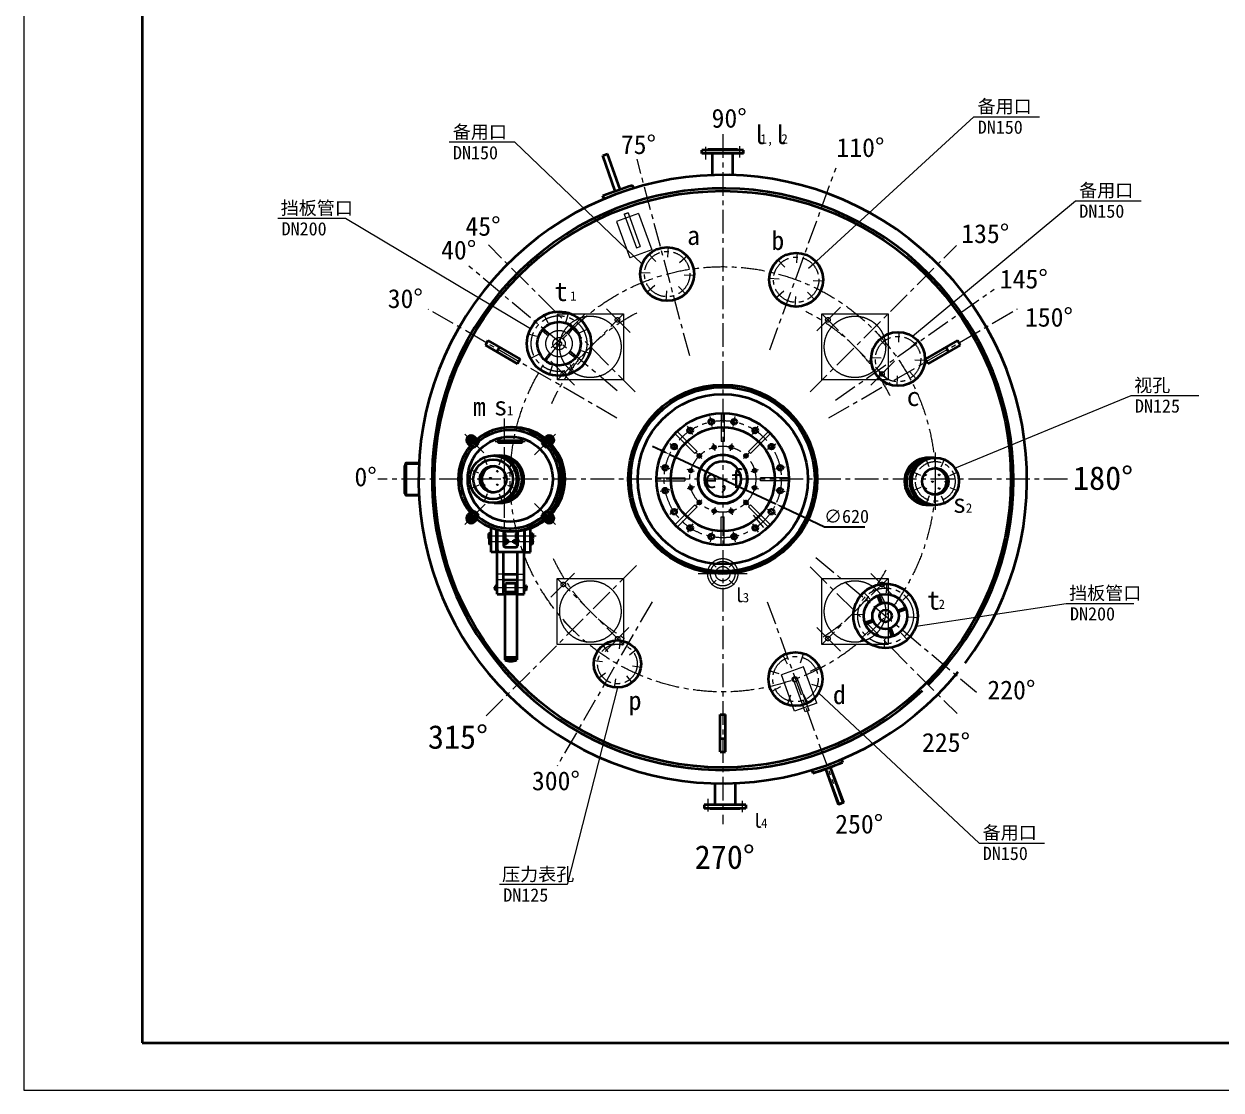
# Model space of a CAD drawing. Header units: millimetres. Extents: x 20551 to 32269, y 260 to 15110.
# Drawn here: x 20551 to 26887, y 260 to 5901 of the extents above; entities that cross this region are included whole.
import ezdxf

# ---------------------------------------------------------------- set-up
doc = ezdxf.new("R2010")
doc.units = ezdxf.units.MM
doc.header["$LTSCALE"] = 100
for name, pattern in [('CENTER', [2, 1.25, -0.25, 0.25, -0.25]), ('DASHED', [19.05, 12.7, -6.35]), ('PHANTOM', [63.5, 31.75, -6.35, 6.35, -6.35, 6.35, -6.35])]:
    doc.linetypes.add(name, pattern=pattern)
doc.layers.get('0').update_dxf_attribs({"color": 1, "lineweight": 35})
doc.layers.get('Defpoints').update_dxf_attribs({"lineweight": 18})
for name, color, linetype, lineweight in [('1', 1, 'Continuous', 35), ('16', 7, 'Continuous', 18), ('2', 2, 'DASHED', 18), ('3', 3, 'CENTER', 18), ('4', 4, 'PHANTOM', 18), ('dim', 7, 'Continuous', 18)]:
    doc.layers.add(name, color=color, linetype=linetype, lineweight=lineweight)
doc.layers.add('mark', color=1, linetype='Continuous')
doc.styles.get("Standard").update_dxf_attribs({"font": ''})
doc.styles.get('Standard').set_extended_font_data('SimSun')
doc.dimstyles.new('ISO-25', dxfattribs={"dimtxt": 2.5, "dimasz": 2.5, "dimexe": 1.25, "dimexo": 0.625, "dimtad": 1, "dimdsep": 46, "dimtxsty": 'Standard', "dimcen": 2.5, "dimadec": 0, "dimazin": 0, "dimtfac": 1, "dimtmove": 0, "dimatfit": 3, "dimfxl": 1, "dimarcsym": 0})

# ---------------------------------------------------------------- blocks, each defined once
blk = doc.blocks.new('_R$01115221')
at = {"color": 0}
blk.add_lwpolyline([(13508.72, -926.64, -1), (13514.32, -926.64, -1)], format="xyb", close=True, dxfattribs=at)
blk = doc.blocks.new('_R$01115745')
at = {"color": 0}
blk.add_lwpolyline([(13427.9, -926.64, -1), (13433.5, -926.64, -1)], format="xyb", close=True, dxfattribs=at)
blk = doc.blocks.new('*D117')
at = {"layer": 'Defpoints', "color": 0}
for p in [(23968.7, 3623.8), (24530.4, 3361.3)]:
    blk.add_point(p, dxfattribs=at)
at = {"layer": 'dim', "color": 0, "lineweight": -2}
for p, q in [((23923.4, 3644.9), (23878.1, 3666.1)), ((23968.7, 3623.8), (24530.4, 3361.3)), ((24575.7, 3340.1), (24788.7, 3240.6)), ((24788.7, 3240.6), (25000.8, 3240.6))]:
    blk.add_line(p, q, dxfattribs=at)
at = {"layer": 'dim', "color": 0}
for points in [[(23927, 3652.5), (23919.9, 3637.4), (23968.7, 3623.8)], [(24579.3, 3347.7), (24572.2, 3332.6), (24530.4, 3361.3)]]:
    blk.add_solid(points, dxfattribs=at)
at = {"layer": 'dim', "color": 0, "insert": (24904.7, 3295.6), "char_height": 70, "attachment_point": 5}
blk.add_mtext('∅620', dxfattribs=at)
blk = doc.blocks.new('_Closed')
at = {"color": 0, "linetype": 'ByBlock', "lineweight": -2}
for p, q in [((-1, 0.17), (0, 0)), ((-1, 0.17), (-1, -0.17)), ((0, 0), (-1, -0.17)), ((0, 0), (-1, 0))]:
    blk.add_line(p, q, dxfattribs=at)

msp = doc.modelspace()

# ---------------------------------------------------------------- hatches: boundary and pattern name
at = {"layer": 'mark'}
h = msp.add_hatch(color=1, dxfattribs=at)
edge = h.paths.add_edge_path(flags=0)
edge.add_arc((23823.17172, 4630.99101), 0.02, 0, 360)
h = msp.add_hatch(color=1, dxfattribs=at)
edge = h.paths.add_edge_path(flags=0)
edge.add_arc((24745.36979, 4646.00118), 0.02, 0, 360)
h = msp.add_hatch(color=1, dxfattribs=at)
edge = h.paths.add_edge_path(flags=0)
edge.add_arc((23232.19105, 4287.93848), 0.02, 0, 360)
h = msp.add_hatch(color=1, dxfattribs=at)
edge = h.paths.add_edge_path(flags=0)
edge.add_arc((25253.15322, 4248.91616), 0.02, 0, 360)
h = msp.add_hatch(color=1, dxfattribs=at)
edge = h.paths.add_edge_path(flags=0)
edge.add_arc((25478.62911, 3550.05529), 0.02, 0, 360)
h = msp.add_hatch(color=1, dxfattribs=at)
edge = h.paths.add_edge_path(flags=0)
edge.add_arc((25272.36453, 2714.30719), 0.02, 0, 360)
h = msp.add_hatch(color=1, dxfattribs=at)
edge = h.paths.add_edge_path(flags=0)
edge.add_arc((23692.19116, 2389.86003), 0.02, 0, 360)
h = msp.add_hatch(color=1, dxfattribs=at)
edge = h.paths.add_edge_path(flags=0)
edge.add_arc((24756.65316, 2361.75815), 0.02, 0, 360)

# ---------------------------------------------------------------- linework, layer by layer
for p, q in [((21176.13115, 14860.22673), (21176.13115, 510.22673)), ((23614.26345, 5204.87603), (23639.40679, 5213.75991)), ((23680.89459, 5016.29524), (23614.26345, 5204.87603)), ((23680.89459, 5016.29524), (23614.26345, 5204.87603)), ((23706.03793, 5025.17912), (23639.40679, 5213.75991)), ((24359.31029, 5234.19611), (24139.31029, 5234.19611)), ((24139.31029, 5215.19611), (24139.31029, 5234.19611)), ((24359.31029, 5215.19611), (24139.31029, 5215.19611)), ((24171.31029, 5234.19611), (24171.31029, 5237.19611)), ((24327.31029, 5237.19611), (24171.31029, 5237.19611)), ((24195.31029, 5101.16462), (24195.31029, 5215.19611)), ((24303.31029, 5101.16462), (24303.31029, 5215.19611)), ((24327.31029, 5234.19611), (24327.31029, 5237.19611)), ((24359.31029, 5215.19611), (24359.31029, 5234.19611)), ((23778.29678, 5030.78901), (23772.73689, 5046.52474)), ((23621.15088, 4975.26474), (23615.59099, 4991.00047)), ((23007.08065, 4225.67908), (22993.08065, 4201.43037)), ((22993.08065, 4201.43037), (23163.60271, 4102.97941)), ((23007.08065, 4225.67908), (23177.60271, 4127.22812)), ((23067.70243, 4190.67908), (23053.70243, 4166.43037)), ((25491.79443, 4226.27835), (25321.27237, 4127.82739)), ((25505.79443, 4202.02964), (25335.27237, 4103.57868)), ((25445.17265, 4167.02964), (25431.17265, 4191.27835)), ((25505.79443, 4202.02964), (25491.79443, 4226.27835)), ((23177.60271, 4127.22812), (23163.60271, 4102.97941)), ((23177.69821, 4126.87169), (23163.69821, 4102.62298)), ((25334.91594, 4103.67419), (25320.91594, 4127.9229)), ((25335.27237, 4103.57868), (25321.27237, 4127.82739)), ((22910.69073, 3669.90306), (22900.08413, 3680.50966)), ((22901.38503, 3703.02376), (22913.63248, 3715.27121)), ((22905.86791, 3686.29344), (22901.38503, 3703.02376)), ((22913.51916, 3672.73149), (22902.91256, 3683.33809)), ((22922.59823, 3681.81056), (22905.86791, 3686.29344)), ((22913.63248, 3715.27121), (22930.3628, 3710.78833)), ((22934.84568, 3694.05801), (22922.59823, 3681.81056)), ((22946.39963, 3670.25661), (22929.07551, 3687.58073)), ((22930.3628, 3710.78833), (22934.84568, 3694.05801)), ((22943.92475, 3703.13708), (22933.31815, 3713.74368)), ((22946.75318, 3705.96551), (22936.14658, 3716.57211)), ((22946.75318, 3705.96551), (22943.92475, 3703.13708)), ((22943.92475, 3703.13708), (22953.98844, 3679.41553)), ((22946.39963, 3670.25661), (22956.65267, 3682.63098)), ((22946.75318, 3705.96551), (22956.65267, 3682.63098)), ((23064.59053, 3698.06571), (23184.59053, 3698.06571)), ((23064.59053, 3686.06571), (23184.59053, 3686.06571)), ((23302.42789, 3705.96551), (23292.5284, 3682.63098)), ((23302.78144, 3670.25661), (23292.5284, 3682.63098)), ((23305.25632, 3703.13708), (23295.19263, 3679.41553)), ((23302.42789, 3705.96551), (23313.03449, 3716.57211)), ((23305.25632, 3703.13708), (23302.42789, 3705.96551)), ((23302.78144, 3670.25661), (23320.10556, 3687.58073)), ((23305.25632, 3703.13708), (23315.86292, 3713.74368)), ((23314.33539, 3694.05801), (23318.81827, 3710.78833)), ((23326.58284, 3681.81056), (23314.33539, 3694.05801)), ((23318.81827, 3710.78833), (23335.54859, 3715.27121)), ((23343.31316, 3686.29344), (23326.58284, 3681.81056)), ((23335.54859, 3715.27121), (23347.79604, 3703.02376)), ((23335.66191, 3672.73149), (23346.26851, 3683.33809)), ((23338.49034, 3669.90306), (23349.09694, 3680.50966)), ((23347.79604, 3703.02376), (23343.31316, 3686.29344)), ((22913.51916, 3672.73149), (22910.69073, 3669.90306)), ((22910.69073, 3669.90306), (22934.02526, 3660.00357)), ((22913.51916, 3672.73149), (22937.24071, 3662.6678)), ((22946.39963, 3670.25661), (22934.02526, 3660.00357)), ((23302.78144, 3670.25661), (23315.15581, 3660.00357)), ((23335.66191, 3672.73149), (23311.94036, 3662.6678)), ((23338.49034, 3669.90306), (23315.15581, 3660.00357)), ((23338.49034, 3669.90306), (23335.66191, 3672.73149)), ((22563.2118, 3558.13627), (22573.834, 3558.13627)), ((22565.84053, 3564.38627), (22569.59053, 3564.38627)), ((22565.84053, 3564.38627), (22565.84053, 3416.66395)), ((22569.59053, 3572.51127), (22569.59053, 3412.51127)), ((22572.59053, 3572.51127), (22572.59053, 3412.51127)), ((22639.59053, 3577.51127), (22574.59053, 3577.51127)), ((22639.59053, 3574.51127), (22574.59053, 3574.51127)), ((22562.07678, 3422.91395), (22571.85195, 3422.91395)), ((22565.84053, 3416.66395), (22569.59053, 3416.66395)), ((22574.59053, 3410.51127), (22639.59053, 3410.51127)), ((22574.59053, 3407.51127), (22639.59053, 3407.51127)), ((22910.69073, 3314.22835), (22900.08413, 3303.62175)), ((22901.38503, 3281.10765), (22905.86791, 3297.83797)), ((22913.51916, 3311.39992), (22902.91256, 3300.79332)), ((22905.86791, 3297.83797), (22922.59823, 3302.32085)), ((22910.69073, 3314.22835), (22934.02526, 3324.12784)), ((22910.69073, 3314.22835), (22913.51916, 3311.39992)), ((22913.51916, 3311.39992), (22937.24071, 3321.46361)), ((22922.59823, 3302.32085), (22934.84568, 3290.0734)), ((22946.39963, 3313.8748), (22929.07551, 3296.55068)), ((22946.39963, 3313.8748), (22934.02526, 3324.12784)), ((22943.92475, 3280.99433), (22953.98844, 3304.71588)), ((22946.39963, 3313.8748), (22956.65267, 3301.50043)), ((22946.75318, 3278.1659), (22956.65267, 3301.50043)), ((23302.78144, 3313.8748), (23292.5284, 3301.50043)), ((23302.42789, 3278.1659), (23292.5284, 3301.50043)), ((23305.25632, 3280.99433), (23295.19263, 3304.71588)), ((23302.78144, 3313.8748), (23315.15581, 3324.12784)), ((23302.78144, 3313.8748), (23320.10556, 3296.55068)), ((23335.66191, 3311.39992), (23311.94036, 3321.46361)), ((23314.33539, 3290.0734), (23326.58284, 3302.32085)), ((23338.49034, 3314.22835), (23315.15581, 3324.12784)), ((23326.58284, 3302.32085), (23343.31316, 3297.83797)), ((23335.66191, 3311.39992), (23338.49034, 3314.22835)), ((23335.66191, 3311.39992), (23346.26851, 3300.79332)), ((23338.49034, 3314.22835), (23349.09694, 3303.62175)), ((23343.31316, 3297.83797), (23347.79604, 3281.10765)), ((22913.63248, 3268.8602), (22901.38503, 3281.10765)), ((22930.3628, 3273.34308), (22913.63248, 3268.8602)), ((22934.84568, 3290.0734), (22930.3628, 3273.34308)), ((22943.92475, 3280.99433), (22933.31815, 3270.38773)), ((22946.75318, 3278.1659), (22936.14658, 3267.5593)), ((22943.92475, 3280.99433), (22946.75318, 3278.1659)), ((23302.42789, 3278.1659), (23305.25632, 3280.99433)), ((23302.42789, 3278.1659), (23313.03449, 3267.5593)), ((23305.25632, 3280.99433), (23315.86292, 3270.38773)), ((23318.81827, 3273.34308), (23314.33539, 3290.0734)), ((23335.54859, 3268.8602), (23318.81827, 3273.34308)), ((23347.79604, 3281.10765), (23335.54859, 3268.8602)), ((25070.01482, 2870.83602), (25083.70986, 2833.20919)), ((25077.53236, 2873.57218), (25091.2274, 2835.94535)), ((25213.30066, 2810.26238), (25175.67384, 2796.56733)), ((25216.03683, 2802.74483), (25178.41, 2789.04979)), ((25006.70502, 2735.06771), (25044.33184, 2748.76275)), ((25009.44118, 2727.55017), (25047.068, 2741.24521)), ((25145.20948, 2664.24037), (25131.51444, 2701.86719)), ((25152.72702, 2666.97653), (25139.03198, 2704.60335)), ((24235.95652, 2246.80666), (24263.95652, 2246.80666)), ((24235.95652, 2049.90475), (24235.95652, 2246.80666)), ((24236.21745, 2247.06758), (24264.21745, 2247.06758)), ((24263.95652, 2049.90475), (24263.95652, 2246.80666)), ((24235.95652, 2119.90475), (24263.95652, 2119.90475)), ((24235.95652, 2049.90475), (24263.95652, 2049.90475)), ((24818.13105, 1968.67305), (24888.16698, 1781.33007)), ((24818.28648, 1968.75385), (24884.91762, 1780.17306)), ((24818.28648, 1968.75385), (24884.91762, 1780.17306)), ((24877.12178, 2010.77894), (24882.96578, 1995.1465)), ((24878.03019, 2009.78435), (24883.59008, 1994.04862)), ((24720.88429, 1954.26008), (24726.44418, 1938.52435)), ((24721.00736, 1952.41743), (24726.85136, 1936.78499)), ((24793.14314, 1959.86996), (24859.77428, 1771.28918)), ((24793.15274, 1959.33521), (24863.18867, 1771.99223)), ((24207.47139, 1883.88453), (24207.47139, 1769.85303)), ((24315.47139, 1883.88453), (24315.47139, 1769.85303)), ((24884.91762, 1780.17306), (24859.77428, 1771.28918)), ((24888.16698, 1781.33007), (24863.18867, 1771.99223)), ((24371.47139, 1769.85303), (24151.47139, 1769.85303)), ((24151.47139, 1769.85303), (24151.47139, 1750.85303)), ((24371.47139, 1750.85303), (24151.47139, 1750.85303)), ((24183.47139, 1750.85303), (24183.47139, 1747.85303)), ((24339.47139, 1747.85303), (24183.47139, 1747.85303)), ((24339.47139, 1750.85303), (24339.47139, 1747.85303)), ((24371.47139, 1769.85303), (24371.47139, 1750.85303)), ((21176.13115, 510.22673), (32018.58791, 510.22673))]:
    msp.add_line(p, q)
for centre, radius in [((24249.59053, 3492.52454), 1525), ((23955.42236, 4577.92485), 142.5), ((24638.21352, 4547.81055), 142.5), ((23383.09449, 4209.65595), 170), ((23383.09449, 4209.65595), 115), ((25177.39409, 4128.22314), 142.5), ((24249.59053, 3492.52454), 500), ((24249.59053, 3492.52454), 487), ((24249.59053, 3492.52454), 450), ((23124.59053, 3492.06571), 225), ((22918.11535, 3698.54089), 18.5), ((22918.11535, 3698.54089), 15.5), ((22918.11535, 3698.54089), 10), ((23331.06571, 3698.54089), 18.5), ((23331.06571, 3698.54089), 15.5), ((23331.06571, 3698.54089), 10), ((23034.4417, 3492.06571), 125), ((23034.4417, 3492.06571), 105), ((25374.53463, 3480.85024), 125), ((25374.53463, 3480.85024), 70), ((22918.11535, 3285.59053), 18.5), ((22918.11535, 3285.59053), 15.5), ((22918.11535, 3285.59053), 10), ((23331.06571, 3285.59053), 18.5), ((23331.06571, 3285.59053), 15.5), ((23331.06571, 3285.59053), 10), ((25111.37092, 2768.90627), 170), ((25111.37092, 2768.90627), 115), ((25111.37092, 2768.90627), 70), ((25111.37092, 2768.90627), 32.5), ((23692.19116, 2514.86003), 125), ((24634.3632, 2434.91151), 142.5)]:
    msp.add_circle(centre, radius)
at = {"lineweight": 35}
for centre, radius in [((24249.59053, 3492.52454), 350), ((24189.11253, 3796.56798), 13.5), ((24310.06853, 3796.56798), 13.5), ((24249.59053, 3492.52454), 275), ((24077.36376, 3750.28012), 13.5), ((24421.81731, 3750.28012), 13.5), ((23991.83495, 3664.75132), 13.5), ((24507.34611, 3664.75132), 13.5), ((24125.84685, 3616.26823), 8.5), ((24249.59053, 3492.52454), 130.5), ((24249.59053, 3492.52454), 129), ((24204.2972, 3661.56156), 8.5), ((24294.88387, 3661.56156), 8.5), ((24373.33422, 3616.26823), 8.5), ((23945.5471, 3553.00254), 13.5), ((24249.59053, 3492.52454), 95), ((24553.63397, 3553.00254), 13.5), ((24080.55351, 3537.81788), 8.5), ((24418.62755, 3537.81788), 8.5), ((23945.5471, 3432.04654), 13.5), ((24080.55351, 3447.23121), 8.5), ((24418.62755, 3447.23121), 8.5), ((24553.63397, 3432.04654), 13.5), ((24125.84685, 3368.78086), 8.5), ((24373.33422, 3368.78086), 8.5), ((23991.83495, 3320.29777), 13.5), ((24204.2972, 3323.48752), 8.5), ((24294.88387, 3323.48752), 8.5), ((24507.34611, 3320.29777), 13.5), ((24077.36376, 3234.76896), 13.5), ((24421.81731, 3234.76896), 13.5), ((24189.11253, 3188.48111), 13.5), ((24310.06853, 3188.48111), 13.5)]:
    msp.add_circle(centre, radius, dxfattribs=at)
for centre, radius, start, end in [((24249.59053, 3492.52454), 1610, 322.789883213, 320.712836327), ((24249.59053, 3492.52454), 1539, 314.987921037, 313.360023229), ((24232.03334, 3496.47381), 1616.66667, 106.50511237, 112.414512645), ((23124.59053, 3492.06571), 275, 50.060716152, 129.939283848), ((23124.59053, 3492.06571), 260, 49.050466313, 130.949533687), ((23133.25053, 3492.06571), 275, 51.60331982, 90.902185373), ((23139.75053, 3492.06571), 275, 52.568310419, 90.677147703), ((22918.11535, 3698.54089), 25.5, 45, 225), ((22918.11535, 3698.54089), 21.5, 45, 225), ((22918.11535, 3698.54089), 8.8, 45, 315), ((23064.59053, 3692.06571), 6, 90, 270), ((23184.59053, 3692.06571), 6, 270, 90), ((23331.06571, 3698.54089), 25.5, 315, 135), ((23331.06571, 3698.54089), 21.5, 315, 135), ((23331.06571, 3698.54089), 8.8, 315, 225), ((23139.75053, 3492.06571), 275, 318.080926649, 41.919073351), ((23124.59053, 3492.06571), 275, 140.060716152, 219.939283848), ((23124.59053, 3492.06571), 260, 139.050466313, 220.949533687), ((23044.84348, 3492.06571), 125, 267.615399604, 92.384600396), ((23062.17978, 3492.06571), 125, 266.023622007, 93.976377993), ((23072.58156, 3492.06571), 125, 267.615399604, 92.384600396), ((23124.59053, 3492.06571), 260, 319.050466313, 40.949533687), ((23124.59053, 3492.06571), 275, 320.060716152, 39.939283848), ((23133.25053, 3492.06571), 275, 319.040399174, 40.959600826), ((22574.59053, 3572.51127), 5, 90, 180), ((22574.59053, 3572.51127), 2, 90, 180), ((23043.97669, 3492.06571), 70, 93.905268103, 266.094731897), ((25336.39477, 3480.85024), 125, 87.615399604, 272.384600396), ((25346.79655, 3480.85024), 125, 86.023622007, 273.976377993), ((25364.13285, 3480.85024), 125, 87.615399604, 272.384600396), ((25364.99964, 3480.85024), 70, 273.905268103, 86.094731897), ((22574.59053, 3412.51127), 5, 180, 270), ((22574.59053, 3412.51127), 2, 180, 270), ((22918.11535, 3285.59053), 25.5, 135, 315), ((22918.11535, 3285.59053), 21.5, 135, 315), ((23124.59053, 3492.06571), 260, 229.050466313, 310.949533687), ((23331.06571, 3285.59053), 25.5, 225, 45), ((23331.06571, 3285.59053), 21.5, 225, 45), ((22918.11535, 3285.59053), 8.8, 135, 45), ((23124.59053, 3492.06571), 275, 230.060716152, 309.939283848), ((23133.25053, 3492.06571), 275, 275.060716152, 308.39668018), ((23139.75053, 3492.06571), 275, 275.060716152, 307.431689581), ((23331.06571, 3285.59053), 8.8, 225, 135), ((25111.37092, 2768.90627), 110, 107.916057665, 112.083942335), ((25111.37092, 2768.90627), 110, 17.916057665, 22.083942335), ((25111.37092, 2768.90627), 110, 197.916057665, 202.083942335), ((25111.37092, 2768.90627), 110, 287.916057665, 292.083942335), ((25111.37092, 2768.90627), 110, 287.916057665, 292.083942335), ((24267.14773, 3488.57528), 1616.66667, 286.50511237, 292.414512645), ((24239.55454, 3478.26251), 1616.66667, 287.542954383, 293.452354658), ((24239.55454, 3478.26251), 1616.66667, 287.542954383, 293.452354658)]:
    msp.add_arc(centre, radius, start, end)
at = {"layer": '1'}
for p, q in [((23023.15021, 3105.94278), (23023.15021, 3236.45886)), ((23232.28272, 3105.94278), (23232.28272, 3239.02936)), ((23010.24587, 3204.39423), (23011.12081, 3205.26917)), ((23010.24587, 3204.39423), (23010.24587, 3179.47165)), ((23019.57852, 3198.60106), (23010.24587, 3198.60106)), ((23019.57852, 3185.26483), (23010.24587, 3185.26483)), ((23010.24587, 3179.47165), (23011.12081, 3178.59672)), ((23018.7036, 3205.26917), (23011.12081, 3205.26917)), ((23018.7036, 3178.59672), (23011.12081, 3178.59672)), ((23013.25505, 3175.50697), (23014.56746, 3176.11943, 126.79886)), ((23013.25505, 3175.50697), (23013.25505, 3150.05942)), ((23022.58772, 3176.11943), (23014.56746, 3176.11943)), ((23022.58772, 3169.4513), (23015.00493, 3169.4513)), ((23019.57852, 3204.39423), (23018.7036, 3205.26917)), ((23019.57852, 3179.47165), (23018.7036, 3178.59672)), ((23022.37833, 3206.63188), (23019.57852, 3206.63188)), ((23019.57852, 3206.63188), (23019.57852, 3178.42761)), ((23022.37833, 3178.42761), (23019.57852, 3178.42761, 126.79886)), ((23022.37833, 3178.42761), (23022.37833, 3206.63188)), ((23022.58772, 3176.11943), (23022.58772, 3149.44696)), ((23051.40954, 3105.94278), (23051.40954, 3226.98168)), ((23051.40954, 3200.13936), (23055.77337, 3200.13936)), ((23051.40954, 3183.72651), (23055.77337, 3183.72651)), ((23051.40954, 3170.75178), (23055.77337, 3170.75178)), ((23055.77337, 3225.81545), (23055.77337, 3121.36679)), ((23089.37097, 3219.33034), (23089.37097, 3140.55271)), ((23089.37097, 3205.26917), (23089.37097, 3178.59672)), ((23089.37097, 3205.26917), (23097.39123, 3205.26917)), ((23089.37097, 3198.60106), (23096.95376, 3198.60106)), ((23089.37097, 3185.26483), (23096.95376, 3185.26483)), ((23089.37097, 3178.59672), (23097.39123, 3178.59672)), ((23091.29491, 3147.8464), (23091.29491, 3177.2443)), ((23091.29491, 3177.2443), (23094.09471, 3177.2443)), ((23094.09471, 3177.23398), (23091.29491, 3177.23398)), ((23094.09471, 3177.2443), (23094.09471, 3147.8464)), ((23094.09471, 3175.00665), (23094.96965, 3175.88159)), ((23094.96965, 3175.88159), (23102.55244, 3175.88159)), ((23095.40711, 3169.21347), (23102.11498, 3169.21347)), ((23098.70363, 3204.65671), (23097.39123, 3205.26917, 126.79886)), ((23098.70363, 3179.20916), (23097.39123, 3178.59672)), ((23098.70363, 3204.65671), (23098.70363, 3179.20916)), ((23103.42738, 3175.00665), (23102.55244, 3175.88159)), ((23103.42738, 3175.00665), (23103.42738, 3150.08407)), ((23112.99336, 3169.54486), (23103.42738, 3169.54486)), ((23103.42738, 3168.84491), (23113.6933, 3168.84491)), ((23113.6933, 3168.84491), (23112.99336, 3169.54486)), ((23112.99336, 3169.54486), (23112.99336, 3155.54586)), ((23113.6933, 3156.24581), (23113.6933, 3168.84491)), ((23141.73963, 3168.84491), (23142.43957, 3169.54486)), ((23141.73963, 3156.24581), (23141.73963, 3168.84491)), ((23152.00556, 3168.84491), (23141.73963, 3168.84491)), ((23142.43957, 3169.54486), (23152.00556, 3169.54486)), ((23142.43957, 3169.54486), (23142.43957, 3155.54586)), ((23152.00556, 3175.00665), (23152.88049, 3175.88159)), ((23152.00556, 3175.00665), (23152.00556, 3150.08407)), ((23160.46328, 3175.88159), (23152.88049, 3175.88159)), ((23160.02582, 3169.21347), (23153.31796, 3169.21347)), ((23154.80536, 3204.65671), (23156.11776, 3205.26917, 126.79886)), ((23154.80536, 3204.65671), (23154.80536, 3179.20916)), ((23154.80536, 3179.20916), (23156.11776, 3178.59672)), ((23164.13803, 3205.26917), (23156.11776, 3205.26917)), ((23164.13803, 3178.59672), (23156.11776, 3178.59672)), ((23164.13803, 3198.60106), (23156.55522, 3198.60106)), ((23164.13803, 3185.26483), (23156.55522, 3185.26483)), ((23161.33822, 3175.00665), (23160.46328, 3175.88159)), ((23161.33822, 3177.2443), (23161.33822, 3147.8464)), ((23164.13803, 3177.2443), (23161.33822, 3177.2443)), ((23161.33822, 3177.23398), (23164.13803, 3177.23398)), ((23164.13803, 3219.92421), (23164.13803, 3140.55271)), ((23164.13803, 3205.26917), (23164.13803, 3178.59672, 126.79886)), ((23164.13803, 3147.8464), (23164.13803, 3177.2443)), ((23197.73561, 3226.97176), (23197.73561, 3121.36679)), ((23202.09944, 3200.13936), (23197.73561, 3200.13936)), ((23202.09944, 3183.72651), (23197.73561, 3183.72651)), ((23202.09944, 3105.94278), (23202.09944, 3228.21467)), ((23232.7931, 3175.88159), (23232.7931, 3149.20913)), ((23232.7931, 3175.88159), (23240.81336, 3175.88159)), ((23232.7931, 3169.21347), (23240.37589, 3169.21347)), ((23233.05461, 3206.63188), (23235.85441, 3206.63188)), ((23233.05461, 3177.2443), (23233.05461, 3206.63188, 126.79886)), ((23233.05461, 3177.2443), (23235.85441, 3177.2443)), ((23235.85441, 3177.23398), (23233.05461, 3177.23398)), ((23235.85441, 3206.63188), (23235.85441, 3177.23398)), ((23235.85441, 3204.39423), (23236.72934, 3205.26917)), ((23235.85441, 3198.60106), (23245.18706, 3198.60106)), ((23235.85441, 3185.26483), (23245.18706, 3185.26483)), ((23235.85441, 3179.47165), (23236.72934, 3178.59672)), ((23236.72934, 3205.26917), (23244.31212, 3205.26917)), ((23236.72934, 3178.59672), (23244.31212, 3178.59672)), ((23242.12577, 3175.26912), (23240.81336, 3175.88159, 126.79886)), ((23242.12577, 3175.26912), (23242.12577, 3149.82158)), ((23245.18706, 3204.39423), (23244.31212, 3205.26917)), ((23245.18706, 3179.47165), (23244.31212, 3178.59672)), ((23245.18706, 3204.39423), (23245.18706, 3179.47165)), ((23013.25505, 3150.05942), (23014.56746, 3149.44696)), ((23022.58772, 3149.44696), (23014.56746, 3149.44696)), ((23022.58772, 3156.11507), (23015.00493, 3156.11507)), ((23051.40954, 3105.94278), (23023.15021, 3105.94278)), ((23051.40954, 3154.33892), (23055.77337, 3154.33892)), ((23055.77337, 2884.31365), (23055.77337, 3121.36679)), ((23069.77237, 3107.36779), (23183.73662, 3107.36779)), ((23089.37097, 2884.31365), (23089.37097, 3107.36779)), ((23094.09471, 3147.8464), (23091.29491, 3147.8464)), ((23094.09471, 3150.08407), (23094.96965, 3149.20913)), ((23094.96965, 3149.20913), (23102.55244, 3149.20913)), ((23095.40711, 3155.87725), (23102.11498, 3155.87725)), ((23096.37047, 3133.55321), (23157.13853, 3133.55321)), ((23103.42738, 3150.08407), (23102.55244, 3149.20913)), ((23103.42738, 3156.24581), (23113.6933, 3156.24581)), ((23103.42738, 3155.54586), (23112.99336, 3155.54586, 126.79886)), ((23112.99336, 3155.54586), (23113.6933, 3156.24581)), ((23142.43957, 3155.54586), (23141.73963, 3156.24581)), ((23152.00556, 3156.24581), (23141.73963, 3156.24581)), ((23152.00556, 3155.54586), (23142.43957, 3155.54586, 126.79886)), ((23152.00556, 3150.08407), (23152.88049, 3149.20913)), ((23160.46328, 3149.20913), (23152.88049, 3149.20913)), ((23160.02582, 3155.87725), (23153.31796, 3155.87725)), ((23161.33822, 3150.08407), (23160.46328, 3149.20913)), ((23161.33822, 3147.8464), (23164.13803, 3147.8464)), ((23164.13803, 2884.31365), (23164.13803, 3107.36779)), ((23197.73561, 2884.31365), (23197.73561, 3121.36679, 126.79886)), ((23202.09944, 3105.94278), (23232.28272, 3105.94278)), ((23232.7931, 3155.87725), (23240.37589, 3155.87725)), ((23232.7931, 3149.20913), (23240.81336, 3149.20913)), ((23242.12577, 3149.82158), (23240.81336, 3149.20913)), ((23089.37097, 2990.02936), (23164.13803, 2990.02936)), ((23045.03095, 2927.35881), (23046.584, 2928.91187)), ((23045.03095, 2927.35881), (23045.03095, 2918.85192)), ((23055.77337, 2926.14888), (23045.03095, 2926.14888)), ((23046.584, 2918.85192), (23045.03095, 2918.85192)), ((23046.584, 2916.57342), (23045.03095, 2916.57342)), ((23045.03095, 2908.06652), (23045.03095, 2916.57342)), ((23055.77337, 2928.91187), (23046.584, 2928.91187)), ((23046.584, 2906.51347), (23046.584, 2928.91187)), ((23089.37097, 2959.1198), (23164.13803, 2959.1198)), ((23100.11338, 2928.91187), (23089.37097, 2928.91187)), ((23100.11338, 2926.14888), (23089.37097, 2926.14888)), ((23155.31955, 2941.01436), (23100.11338, 2941.01436)), ((23100.11338, 2894.19565), (23100.11338, 2941.01436)), ((23155.31955, 2894.19565), (23155.31955, 2941.01436)), ((23155.31955, 2928.91187), (23164.13803, 2928.91187)), ((23155.31955, 2926.14888), (23164.13803, 2926.14888)), ((23197.73561, 2928.91187), (23208.84894, 2928.91187)), ((23197.73561, 2926.14888), (23210.40198, 2926.14888)), ((23210.40198, 2927.35881), (23208.84894, 2928.91187, 126.79886)), ((23208.84894, 2906.51347), (23208.84894, 2928.91187)), ((23208.84894, 2918.85192), (23210.40198, 2918.85192)), ((23208.84894, 2916.57342), (23210.40198, 2916.57342)), ((23210.40198, 2927.35881), (23210.40198, 2918.85192)), ((23210.40198, 2908.06652), (23210.40198, 2916.57342)), ((23055.77337, 2909.27646), (23045.03095, 2909.27646)), ((23045.03095, 2908.06652), (23046.584, 2906.51347)), ((23055.77337, 2906.51347), (23046.584, 2906.51347)), ((23055.77337, 2884.31365), (23089.37097, 2884.31365)), ((23100.11338, 2909.27646), (23089.37097, 2909.27646)), ((23100.11338, 2906.51347), (23089.37097, 2906.51347)), ((23095.77598, 2885.70421), (23159.65696, 2885.70421)), ((23095.77598, 2885.70421), (23095.77598, 2536.66454)), ((23155.31955, 2894.19565), (23100.11338, 2894.19565)), ((23104.43012, 2885.70421), (23104.43012, 2894.19565)), ((23151.00281, 2885.70421), (23151.00281, 2894.19565)), ((23155.31955, 2909.27646), (23164.13803, 2909.27646)), ((23155.31955, 2906.51347), (23164.13803, 2906.51347)), ((23159.65696, 2885.70421), (23159.65696, 2536.66454)), ((23164.13803, 2884.31365), (23197.73561, 2884.31365)), ((23197.73561, 2909.27646), (23210.40198, 2909.27646)), ((23197.73561, 2906.51347), (23208.84894, 2906.51347)), ((23210.40198, 2908.06652), (23208.84894, 2906.51347)), ((23095.77598, 2550.66355), (23159.65696, 2550.66355)), ((23095.77598, 2536.66454), (23159.65696, 2536.66454))]:
    msp.add_line(p, q, dxfattribs=at)
at = {"layer": '1', "lineweight": 15}
for centre, start, end in [((24125.84685, 3616.26823), 135, 45), ((24204.2972, 3661.56156), 105, 15), ((24294.88387, 3661.56156), 75, 345), ((24373.33422, 3616.26823), 45, 315), ((24080.55351, 3537.81788), 165, 75), ((24418.62755, 3537.81788), 15, 285), ((24080.55351, 3447.23121), 195, 105), ((24418.62755, 3447.23121), 345, 255), ((24125.84685, 3368.78086), 225, 135), ((24373.33422, 3368.78086), 315, 225), ((24204.2972, 3323.48752), 255, 165), ((24294.88387, 3323.48752), 285, 195)]:
    msp.add_arc(centre, 10, start, end, dxfattribs=at)
at = {"layer": '1'}
for centre, radius, start, end in [((23026.83482, 3162.78319), 13.57978, 150.591514, 209.408486), ((23017.3062, 3172.78536), 4.05114, 124.614666, 235.385334), ((23111.6907, 3162.54536), 17.59599, 157.730935, 202.269065), ((23098.98586, 3172.54752), 4.89114, 137.027183, 222.972817), ((23094.65249, 3201.93511), 4.05114, 304.614666, 55.385334), ((23085.12386, 3191.93294), 13.57978, 330.591514, 29.408486), ((23094.65249, 3181.93076), 4.05114, 304.614666, 55.385334), ((23098.53622, 3172.54752), 4.89114, 317.027194, 42.972806), ((23085.83139, 3162.54536), 17.59599, 337.730935, 22.269065), ((23169.60155, 3162.54536), 17.59599, 157.730935, 202.269065), ((23156.89671, 3172.54752), 4.89114, 137.027194, 222.972806), ((23158.8565, 3201.93511), 4.05114, 124.614666, 235.385334), ((23168.38513, 3191.93294), 13.57978, 150.591514, 209.408486), ((23158.8565, 3181.93076), 4.05114, 124.614666, 235.385334), ((23156.44707, 3172.54752), 4.89114, 317.027183, 42.972817), ((23143.74223, 3162.54536), 17.59599, 337.730935, 22.269065), ((23238.07462, 3172.54752), 4.05114, 304.614666, 55.385334), ((23228.54599, 3162.54536), 13.57978, 330.591514, 29.408486), ((23017.3062, 3152.78102), 4.05114, 124.614666, 235.385334), ((23069.77237, 3121.36679), 13.999, 180, 270), ((23096.37047, 3140.55271), 6.9995, 180, 270), ((23098.98586, 3152.54318), 4.89114, 137.027194, 222.972806), ((23098.53622, 3152.54318), 4.89114, 317.027194, 42.972806), ((23156.89671, 3152.54318), 4.89114, 137.027194, 222.972806), ((23157.13853, 3140.55271), 6.9995, 270, 0), ((23156.44707, 3152.54318), 4.89114, 317.027194, 42.972806), ((23183.73662, 3121.36679), 13.999, 270, 0), ((23238.07462, 3152.54318), 4.05114, 304.614666, 55.385334), ((23127.71647, 2597.94207), 69.10232, 242.469531167, 297.530468833)]:
    msp.add_arc(centre, radius, start, end, dxfattribs=at)
at = {"layer": '16'}
for p, q in [((20551.13115, 15110.22673), (20551.13115, 260.22673)), ((24745.36979, 4646.00118), (25579.321, 5410.17667)), ((25579.321, 5410.17667), (25925.98766, 5410.17667)), ((23148.56386, 5275.07581), (22801.89719, 5275.07581)), ((23823.17172, 4630.99101), (23148.56386, 5275.07581)), ((25253.15322, 4248.91616), (26116.79614, 4965.80546)), ((26116.79614, 4965.80546), (26463.4628, 4965.80546)), ((22253.30167, 4872.42457), (21894.96834, 4872.42457)), ((23232.19105, 4287.93848), (22253.30167, 4872.42457)), ((25478.62911, 3550.05529), (26411.36998, 3934.82006)), ((26411.36998, 3934.82006), (26769.70331, 3934.82006)), ((25272.36453, 2714.30719), (26067.67195, 2835.057)), ((26067.67195, 2835.057), (26426.00529, 2835.057)), ((23692.19116, 2389.86003), (23426.45142, 1347.13625)), ((24756.65316, 2361.75815), (25606.07447, 1567.32828)), ((25606.07447, 1567.32828), (25952.74114, 1567.32828)), ((23426.45142, 1347.13625), (23068.11809, 1347.13625)), ((20551.13115, 260.22673), (32268.58791, 260.22673))]:
    msp.add_line(p, q, dxfattribs=at)
at = {"layer": '2'}
for p, q in [((23804.55387, 4898.06144), (23687.09229, 4855.30892)), ((23727.62098, 4894.23981), (23748.29089, 4901.77338)), ((23748.38684, 4901.80315), (23727.7136, 4894.27871)), ((23727.7136, 4894.27871), (23792.27255, 4716.90447)), ((23748.29089, 4901.77338), (23812.92815, 4724.42766)), ((23804.55387, 4898.06144), (23874.50335, 4705.8768)), ((23687.09229, 4855.30892), (23757.04178, 4663.12428)), ((23874.50335, 4705.8768), (23757.04178, 4663.12428)), ((23792.27255, 4716.90447), (23812.92649, 4724.43222)), ((23341.26834, 4186.86912), (23518.04504, 4363.64581)), ((23374.10991, 4017.66945), (23374.10991, 4367.66945)), ((23374.10991, 4367.66945), (23724.10991, 4367.66945)), ((23724.10991, 4367.66945), (23724.10991, 4017.66945)), ((24774.36643, 4017.63617), (24774.36643, 4367.63617)), ((24774.36643, 4367.63617), (25124.36643, 4367.63617)), ((25124.36643, 4367.63617), (25124.36643, 4017.63617)), ((23296.31418, 4277.25165), (23326.98784, 4251.51339)), ((23301.45648, 4283.38), (23332.13014, 4257.64174)), ((23450.69018, 4296.43626), (23424.95192, 4265.7626)), ((23456.81854, 4291.29396), (23431.08027, 4260.62029)), ((23309.37043, 4128.01795), (23335.1087, 4158.69161)), ((23315.49879, 4122.87565), (23341.23705, 4153.54931)), ((23464.73249, 4135.9319), (23434.05883, 4161.67016)), ((23469.87479, 4142.06026), (23439.20113, 4167.79852)), ((25111.42446, 4067.77311), (25070.23782, 4030.03251)), ((23724.10991, 4017.66945), (23374.10991, 4017.66945)), ((25124.36643, 4017.63617), (24774.36643, 4017.63617)), ((25359.1918, 3546.84477), (25357.33283, 3548.70375)), ((25359.19083, 3546.84375), (25359.19083, 3549.14788)), ((25359.1918, 3546.84477), (25362.08047, 3549.73343)), ((22985.01814, 3530.161), (22979.60524, 3535.57389)), ((22985.01619, 3530.159), (22985.01619, 3539.683)), ((22985.01814, 3530.161), (22991.75262, 3536.89548)), ((23020.93916, 3494.23997), (23014.20468, 3500.97446)), ((23020.93819, 3494.239), (23020.93819, 3503.763)), ((23020.93916, 3494.23997), (23027.67365, 3500.97446)), ((23056.86019, 3530.161), (23050.1257, 3536.89548)), ((23056.86019, 3530.161), (23056.86019, 3539.685)), ((23056.86019, 3530.161), (23063.59467, 3536.89548)), ((23092.78121, 3494.23997), (23086.04672, 3500.97446)), ((23092.78121, 3494.23997), (23099.51569, 3500.97446)), ((23092.78219, 3494.241), (23092.78219, 3503.765)), ((25323.27078, 3510.92375), (25316.53629, 3517.65823)), ((25323.26883, 3510.92175), (25323.26883, 3520.44575)), ((25323.27078, 3510.92375), (25330.00526, 3517.65823)), ((25395.11283, 3510.92375), (25388.37834, 3517.65823)), ((25395.11283, 3510.92375), (25395.11283, 3520.44775)), ((25395.11283, 3510.92375), (25401.84731, 3517.65823)), ((22985.01814, 3458.31895), (22978.28365, 3465.05343)), ((22985.01619, 3458.317), (22985.01619, 3467.841)), ((22985.01814, 3458.31895), (22991.75262, 3465.05343)), ((23019.70192, 3423.63517), (23014.20468, 3429.13241)), ((23020.93819, 3423.38052), (23020.93819, 3431.921)), ((23021.76446, 3423.22322), (23027.67365, 3429.13241)), ((23056.86019, 3458.31895), (23050.1257, 3465.05343)), ((23056.86019, 3458.319), (23056.86019, 3467.843)), ((23056.86019, 3458.31895), (23063.59467, 3465.05343)), ((25323.27078, 3439.0817), (25316.53629, 3445.81618)), ((25323.26883, 3439.07975), (25323.26883, 3448.60375)), ((25323.27078, 3439.0817), (25330.00526, 3445.81618)), ((25359.1918, 3475.00272), (25352.45732, 3481.73721)), ((25359.19083, 3475.00175), (25359.19083, 3484.52575)), ((25359.1918, 3475.00272), (25365.92629, 3481.73721)), ((25395.11283, 3439.0817), (25388.37834, 3445.81618)), ((25395.11283, 3439.08175), (25395.11283, 3448.60575)), ((25395.11283, 3439.0817), (25401.84731, 3445.81618)), ((25431.03385, 3475.00272), (25424.29937, 3481.73721)), ((25431.03385, 3475.00272), (25437.76834, 3481.73721)), ((25431.03483, 3475.00375), (25431.03483, 3484.52775)), ((25359.19083, 3412.5526), (25359.19083, 3412.68375)), ((23089.37097, 2990.02936), (23055.77337, 2990.02936)), ((23164.13803, 2990.02936), (23197.73561, 2990.02936)), ((23089.37097, 2959.1198), (23055.77337, 2959.1198)), ((23164.13803, 2959.1198), (23197.73561, 2959.1198)), ((23374.07663, 2967.41292), (23724.07663, 2967.41292)), ((23374.07663, 2617.41292), (23374.07663, 2967.41292)), ((23724.07663, 2967.41292), (23724.07663, 2617.41292)), ((24774.33316, 2617.37964), (24774.33316, 2967.37964)), ((24774.33316, 2967.37964), (25124.33316, 2967.37964)), ((25116.74075, 2891.89551), (25119.00128, 2943.67032)), ((25124.33316, 2967.37964), (25124.33316, 2617.37964)), ((25028.20144, 2859.66983), (24993.18956, 2897.8786)), ((25202.13448, 2852.07575), (25240.34325, 2887.08763)), ((23411.14088, 2739.15618), (23485.39738, 2664.89968)), ((24988.38168, 2774.2761), (24936.60687, 2776.53663)), ((25234.36016, 2763.53645), (25286.13497, 2761.27591)), ((25020.60736, 2685.73679), (24982.39859, 2650.72491)), ((25194.5404, 2678.14271), (25229.55228, 2639.93395)), ((23724.07663, 2617.41292), (23374.07663, 2617.41292)), ((25124.33316, 2617.37964), (24774.33316, 2617.37964)), ((25106.00109, 2645.91704), (25103.74056, 2594.14222)), ((23127.71647, 2536.66454), (23127.71647, 2550.66355)), ((24677.62116, 2499.32607), (24560.15958, 2456.57355)), ((24747.57065, 2307.14143), (24677.62116, 2499.32607)), ((24630.10907, 2264.38891), (24560.15958, 2456.57355)), ((24642.39039, 2445.54588), (24621.71715, 2438.02144)), ((24686.2761, 2260.6472), (24621.71715, 2438.02144)), ((24706.94934, 2268.17164), (24642.39039, 2445.54588)), ((24747.57065, 2307.14143), (24630.10907, 2264.38891)), ((24706.94934, 2268.17164), (24686.2761, 2260.6472))]:
    msp.add_line(p, q, dxfattribs=at)
at = {"layer": '2', "color": 1, "lineweight": 15, "ltscale": 0.5}
for p, q in [((24241.59053, 3842.52454), (24241.59053, 3692.52454)), ((24257.59053, 3842.52454), (24241.59053, 3842.52454)), ((24257.59053, 3842.52454), (24257.59053, 3692.52454)), ((24007.76002, 3745.66877), (23996.44631, 3734.35506)), ((24007.76002, 3745.66877), (24113.82603, 3639.60275)), ((24491.42105, 3745.66877), (24385.35504, 3639.60275)), ((24502.73476, 3734.35506), (24491.42105, 3745.66877)), ((23996.44631, 3734.35506), (24102.51232, 3628.28905)), ((24257.59053, 3692.52454), (24241.59053, 3692.52454)), ((24502.73476, 3734.35506), (24396.66874, 3628.28905)), ((24113.82603, 3639.60275), (24102.51232, 3628.28905)), ((24396.66874, 3628.28905), (24385.35504, 3639.60275)), ((23899.59053, 3500.52454), (24049.59053, 3500.52454)), ((23899.59053, 3500.52454), (23899.59053, 3484.52454)), ((24049.59053, 3500.52454), (24049.59053, 3484.52454)), ((24599.59053, 3500.52454), (24449.59053, 3500.52454)), ((24449.59053, 3484.52454), (24449.59053, 3500.52454)), ((24599.59053, 3484.52454), (24599.59053, 3500.52454)), ((23899.59053, 3484.52454), (24049.59053, 3484.52454)), ((24599.59053, 3484.52454), (24449.59053, 3484.52454)), ((23996.44631, 3250.69402), (24102.51232, 3356.76004)), ((24007.76002, 3239.38032), (24113.82603, 3345.44633)), ((24102.51232, 3356.76004), (24113.82603, 3345.44633)), ((24385.35504, 3345.44633), (24396.66874, 3356.76004)), ((24491.42105, 3239.38032), (24385.35504, 3345.44633)), ((24502.73476, 3250.69402), (24396.66874, 3356.76004)), ((23996.44631, 3250.69402), (24007.76002, 3239.38032)), ((24241.59053, 3142.52454), (24241.59053, 3292.52454)), ((24241.59053, 3292.52454), (24257.59053, 3292.52454)), ((24257.59053, 3142.52454), (24257.59053, 3292.52454)), ((24491.42105, 3239.38032), (24502.73476, 3250.69402)), ((24241.59053, 3142.52454), (24257.59053, 3142.52454))]:
    msp.add_line(p, q, dxfattribs=at)
at = {"layer": '2'}
for centre, radius in [((23549.10991, 4192.66945), 162.5), ((23692.29903, 4335.85857), 12), ((24949.36643, 4192.63617), 162.5), ((24806.17731, 4335.82529), 12), ((23383.09449, 4209.65595), 70), ((23383.09449, 4209.65595), 32.5), ((23383.09449, 4209.65595), 13.5), ((23405.92078, 4049.48032), 12), ((25092.55556, 4049.44705), 12), ((24249.61053, 2992.51782), 80), ((24249.61053, 2992.51782), 38), ((23549.07663, 2792.41292), 162.5), ((23405.88751, 2935.60204), 12), ((24949.33316, 2792.37964), 162.5), ((25092.52228, 2935.56877), 12), ((24806.14403, 2649.19052), 12), ((23693.25786, 2648.17746), 12), ((24630.58351, 2433.54345), 13.5)]:
    msp.add_circle(centre, radius, dxfattribs=at)
for start, end in [(137.916057666, 142.083942335), (47.916057665, 52.083942335), (227.916057665, 232.083942335), (317.916057666, 322.083942335), (317.916057666, 322.083942335)]:
    msp.add_arc((23383.09449, 4209.65595), 110, start, end, dxfattribs=at)
at = {"layer": '3'}
for p, q in [((24159.31029, 5183.75566), (24159.31029, 5250.19636)), ((24339.31029, 5194.17773), (24339.31029, 5254.10464)), ((23091.87488, 3643.94468), (23091.87488, 3340.18673)), ((25124.33316, 2967.37964), (24774.33316, 2617.37964)), ((24171.47139, 1801.29348), (24171.47139, 1734.85278)), ((24351.47139, 1790.87141), (24351.47139, 1730.9445))]:
    msp.add_line(p, q, dxfattribs=at)
at = {"layer": '3', "ltscale": 10}
for p, q in [((23339.25211, 4116.14899), (23464.6755, 3990.72561)), ((25159.19095, 2868.9001), (25033.76756, 2994.32348)), ((23626.57661, 2581.52137), (23752.02367, 2706.92109)), ((24872.8127, 2582.52185), (24747.38932, 2707.94524))]:
    msp.add_line(p, q, dxfattribs=at)
at = {"layer": '3', "lineweight": 15}
for p, q in [((24194.00993, 3771.94713), (24183.76586, 3823.44751)), ((24305.17114, 3771.94713), (24315.41521, 3823.44751)), ((24091.31036, 3729.40757), (24062.13773, 3773.06749)), ((24407.87071, 3729.40757), (24437.04334, 3773.06749)), ((24012.70751, 3650.80472), (23969.04759, 3679.97735)), ((24209.34827, 3642.71072), (24198.96376, 3681.46625)), ((24289.8328, 3642.71072), (24300.21731, 3681.46625)), ((24486.47356, 3650.80472), (24530.13348, 3679.97735)), ((24139.64662, 3602.46845), (24111.27561, 3630.83947)), ((24359.53445, 3602.46845), (24387.90546, 3630.83947)), ((23970.16795, 3548.10515), (23918.66757, 3558.34921)), ((24529.01312, 3548.10515), (24580.5135, 3558.34921)), ((24099.40436, 3532.76681), (24060.64883, 3543.15132)), ((24399.77671, 3532.76681), (24438.53224, 3543.15132)), ((23970.16795, 3436.94394), (23918.66757, 3426.69987)), ((24099.40436, 3452.28228), (24060.64883, 3441.89777)), ((24399.77671, 3452.28228), (24438.53224, 3441.89777)), ((24529.01312, 3436.94394), (24580.5135, 3426.69987)), ((24139.64662, 3382.58063), (24111.27561, 3354.20962)), ((24359.53445, 3382.58063), (24387.90546, 3354.20962)), ((24012.70751, 3334.24437), (23969.04759, 3305.07174)), ((24209.34827, 3342.33837), (24198.96376, 3303.58284)), ((24289.8328, 3342.33837), (24300.21731, 3303.58284)), ((24486.47356, 3334.24437), (24530.13348, 3305.07174)), ((24091.31036, 3255.64152), (24062.13773, 3211.9816)), ((24407.87071, 3255.64152), (24437.04334, 3211.9816)), ((24194.00993, 3213.10196), (24183.76586, 3161.60158)), ((24305.17114, 3213.10196), (24315.41521, 3161.60158))]:
    msp.add_line(p, q, dxfattribs=at)
for radius in [310, 175]:
    msp.add_circle((24249.59053, 3492.52454), radius, dxfattribs=at)
at = {"layer": '3'}
msp.add_arc((24249.04969, 3492.53782), 990, 302.462892443, 331.039488928, dxfattribs=at)
at = {"layer": '4', "color": 2, "linetype": 'CENTER'}
for p, q in [((24249.59053, 5317.30417), (24249.59053, 1667.74492)), ((24074.76767, 4144.51353), (23795.79548, 5185.6519)), ((24499.0336, 4177.40491), (24849.26452, 5139.65645)), ((23786.41324, 3955.243), (23009.79939, 4731.85685)), ((24712.76783, 3955.243), (25486.73574, 4729.21091)), ((23690.8969, 3960.86533), (22906.46225, 4619.08415)), ((24847.01675, 3910.38805), (25685.83394, 4497.73416)), ((23688.80075, 3816.13583), (22689.71136, 4392.65015)), ((24810.25953, 3816.41434), (25809.08026, 4393.39397)), ((23374.10991, 4017.66945), (23724.10991, 4367.66945)), ((24774.36643, 4367.63617), (25124.36643, 4017.63617)), ((23091.87488, 3812.79774), (23091.87488, 3173.30732)), ((26074.37016, 3492.52454), (22424.81091, 3492.52454)), ((24742.5175, 3078.41105), (25592.67849, 2365.04127)), ((23793.44501, 3035.75318), (22994.35043, 2236.6586)), ((24712.76783, 3028.88841), (25489.38168, 2252.27456)), ((23724.07663, 2617.41292), (23374.07663, 2967.41292)), ((23875.20143, 2843.60475), (23372.92581, 1973.63786)), ((24485.3528, 2844.31421), (24835.58372, 1882.06266))]:
    msp.add_line(p, q, dxfattribs=at)
at = {"layer": '4', "ltscale": 0.4}
for p, q in [((23959.32531, 4667.31705), (23961.76203, 4723.12703)), ((24642.11647, 4637.20275), (24644.55318, 4693.01273)), ((23894.97233, 4643.89448), (23857.23173, 4685.08112)), ((24021.39199, 4638.37488), (24062.57863, 4676.11548)), ((24577.76349, 4613.78018), (24540.02289, 4654.96682)), ((24704.18315, 4608.26058), (24745.36979, 4646.00118)), ((23866.03017, 4581.8278), (23810.22018, 4584.26452)), ((24044.81456, 4574.0219), (24100.62454, 4571.58519)), ((23889.45273, 4517.47482), (23848.2661, 4479.73422)), ((24015.87239, 4511.95522), (24053.61299, 4470.76859)), ((24548.82132, 4551.7135), (24493.01134, 4554.15021)), ((24727.60572, 4543.9076), (24783.4157, 4541.47088)), ((23951.51941, 4488.53266), (23949.0827, 4432.72267)), ((24572.24389, 4487.36052), (24531.05725, 4449.61992)), ((24634.31057, 4458.41835), (24631.87386, 4402.60837)), ((24698.66355, 4481.84092), (24736.40415, 4440.65428)), ((23420.1133, 4327.06462), (23435.69711, 4376.49018)), ((23758.9677, 4269.1899), (23633.54431, 4394.61329)), ((24872.84598, 4402.49396), (24747.42259, 4277.07058)), ((23326.25027, 4318.85267), (23302.32055, 4364.82124)), ((23265.68582, 4246.67476), (23216.26026, 4262.25858)), ((23492.2912, 4266.50017), (23538.25977, 4290.42989)), ((25181.29704, 4217.61534), (25183.73375, 4273.42532)), ((25116.94406, 4194.19277), (25079.20346, 4235.37941)), ((25243.36372, 4188.67317), (25284.55036, 4226.41377)), ((23273.89777, 4152.81174), (23227.9292, 4128.88202)), ((23500.50315, 4172.63714), (23549.92871, 4157.05332)), ((25088.00189, 4132.12609), (25032.19191, 4134.56281)), ((25266.78629, 4124.32019), (25322.59627, 4121.88348)), ((23346.07568, 4092.24729), (23330.49186, 4042.82173)), ((23439.9387, 4100.45924), (23463.86842, 4054.49067)), ((25159.22423, 4116.11572), (25033.80084, 3990.69233)), ((25237.84412, 4062.25351), (25275.58472, 4021.06687)), ((25173.49114, 4038.83095), (25171.05443, 3983.02096)), ((22985.54203, 3631.11421), (22885.3489, 3731.30734)), ((23045.67829, 3692.06571), (23204.06579, 3692.06571)), ((23254.00899, 3621.48416), (23363.83217, 3731.30734)), ((23002.69785, 3568.70215), (22984.51022, 3612.61096)), ((23066.18556, 3568.70215), (23084.37318, 3612.61096)), ((25374.53463, 3633.69849), (25374.53463, 3329.94054)), ((25342.79078, 3557.48668), (25324.60315, 3601.3955)), ((25406.27848, 3557.48668), (25424.46611, 3601.3955)), ((22957.80526, 3523.80956), (22913.89645, 3541.99718)), ((23111.07814, 3523.80956), (23154.98696, 3541.99718)), ((25297.89819, 3512.59409), (25253.98937, 3530.78172)), ((25451.17107, 3512.59409), (25495.07988, 3530.78172)), ((22957.80526, 3460.32185), (22913.89645, 3442.13423)), ((23111.07814, 3460.32185), (23154.98696, 3442.13423)), ((25297.89819, 3449.10639), (25253.98937, 3430.91876)), ((25451.17107, 3449.10639), (25495.07988, 3430.91876)), ((22992.77346, 3360.24863), (22885.3489, 3252.82407)), ((23002.69785, 3415.42927), (22984.51022, 3371.52045)), ((23066.18556, 3415.42927), (23084.37318, 3371.52045)), ((23252.61934, 3364.0369), (23363.83217, 3252.82407)), ((25342.79078, 3404.2138), (25324.60315, 3360.30499)), ((25406.27848, 3404.2138), (25424.46611, 3360.30499)), ((24410.08095, 3301.2728), (24464.79861, 3236.06283)), ((23005.84388, 3192.06571), (23262.86974, 3192.06571)), ((23008.32989, 3162.54536), (23251.20123, 3162.54536)), ((24215.45157, 3026.67679), (24189.7683, 3052.36006)), ((24283.7695, 3026.67679), (24309.45277, 3052.36006)), ((23339.21884, 2868.93337), (23464.64222, 2994.35676)), ((24379.60343, 2992.51782), (24119.40526, 2992.51782)), ((23216.98055, 2917.71267), (23035.44847, 2917.71267)), ((24215.45157, 2958.35885), (24189.7683, 2932.67559)), ((24283.7695, 2958.35885), (24309.45277, 2932.67559)), ((23643.33119, 2578.53558), (23614.83399, 2615.67385)), ((23702.66736, 2594.43466), (23708.77752, 2640.84594)), ((23755.86671, 2563.72), (23793.00498, 2592.21719)), ((24593.04715, 2514.27889), (24567.25242, 2563.83012)), ((24661.26956, 2520.24758), (24678.06793, 2573.52522)), ((23612.61653, 2525.33623), (23566.20524, 2531.44639)), ((23771.76579, 2504.38383), (23818.17707, 2498.27367)), ((24549.02712, 2461.81787), (24495.74948, 2478.61624)), ((24713.73058, 2476.22755), (24763.28181, 2502.02229)), ((23628.51561, 2466.00006), (23591.37734, 2437.50286)), ((23681.71496, 2435.2854), (23675.6048, 2388.87412)), ((23741.05113, 2451.18448), (23769.54832, 2414.04621)), ((24719.69927, 2408.00515), (24772.97691, 2391.20677)), ((24554.99581, 2393.59546), (24505.44459, 2367.80073)), ((24607.45684, 2349.57543), (24590.65846, 2296.2978)), ((24675.67924, 2355.54412), (24701.47398, 2305.9929))]:
    msp.add_line(p, q, dxfattribs=at)
at = {"layer": '4'}
for p, q in [((23098.82998, 2536.66454), (23098.82998, 2550.66355, 126.79886)), ((23102.7357, 2536.66454), (23102.7357, 2550.66355)), ((23106.54126, 2536.66454), (23106.54126, 2550.66355)), ((23110.12296, 2536.66454), (23110.12296, 2550.66355, 126.79886)), ((23110.12296, 2536.66454), (23110.12296, 2550.66355)), ((23114.02868, 2536.66454), (23114.02868, 2550.66355)), ((23117.83424, 2536.66454), (23117.83424, 2550.66355)), ((23121.41594, 2536.66454), (23121.41594, 2550.66355)), ((23125.66921, 2536.66454), (23125.66921, 2550.66355)), ((23129.76372, 2536.66454), (23129.76372, 2550.66355)), ((23134.017, 2536.66454), (23134.017, 2550.66355)), ((23137.5987, 2536.66454), (23137.5987, 2550.66355)), ((23141.40425, 2536.66454), (23141.40425, 2550.66355)), ((23145.30997, 2536.66454), (23145.30997, 2550.66355)), ((23148.36398, 2536.66454), (23148.36398, 2550.66355, 126.79886)), ((23152.2697, 2536.66454), (23152.2697, 2550.66355)), ((23156.07525, 2536.66454), (23156.07525, 2550.66355)), ((23159.65696, 2536.66454), (23159.65696, 2550.66355))]:
    msp.add_line(p, q, dxfattribs=at)
at = {"layer": '4', "color": 2, "linetype": 'CENTER'}
for centre, radius in [((23955.42236, 4577.92485), 120), ((24638.21352, 4547.81055), 120), ((24249.59053, 3492.06571), 1125), ((23383.09449, 4209.65595), 147.5), ((25177.39409, 4128.22314), 120), ((23124.59053, 3492.06571), 265), ((25374.53463, 3480.85024), 105), ((25111.37092, 2768.90627), 147.5), ((23692.19116, 2514.86003), 105), ((24634.3632, 2434.91151), 120)]:
    msp.add_circle(centre, radius, dxfattribs=at)
at = {"layer": '4', "ltscale": 0.4}
for centre, radius in [((24249.59053, 3492.52454), 493), ((23034.4417, 3492.06571), 70), ((24249.61053, 2992.51782), 65)]:
    msp.add_circle(centre, radius, dxfattribs=at)
at = {"layer": '4', "color": 2, "linetype": 'CENTER'}
for start, end in [(117.269725481, 156.237565864), (26.520054139, 63.580102339), (205.087423974, 239.285544279)]:
    msp.add_arc((24249.04969, 3492.53782), 990, start, end, dxfattribs=at)

# ---------------------------------------------------------------- block references
at = {"xscale": 25, "yscale": 25, "zscale": 25}
for name, p in [('_R$01115745', (-312733.10066, 26658.18248)), ('_R$01115221', (-312413.44091, 26646.96702))]:
    msp.add_blockref(name, p, dxfattribs=at)

# ---------------------------------------------------------------- texts
at = {"layer": '16'}
for s, height, p in [('l', 100, (24410.0393, 5265.77554)), ('l', 100, (24520.72696, 5265.77554)), ('1,', 50, (24449.17119, 5268.18399)), ('2', 50, (24559.85885, 5268.18399)), ('180°', 125, (26103.35879, 3435.95057)), ('l', 75, (24310.40863, 2841.78001)), ('3', 50, (24355.00654, 2840.83953)), ('315°', 125, (22689.13841, 2066.24239)), ('l', 75, (24407.98484, 1648.12684)), ('4', 50, (24452.58275, 1647.18635)), ('270°', 125, (24101.04384, 1430.66758))]:
    msp.add_text(s, height=height, dxfattribs=at).set_placement(p)
at = {"layer": 'dim'}
for s, height, p in [('90%%d', 100, (24190.32288, 5352.45112)), ('75%%d', 100, (23710.12704, 5212.95752)), ('110%%d', 100, (24851.08335, 5197.36842)), ('45%%d', 100, (22887.66297, 4780.44715)), ('135%%d', 100, (25511.62599, 4741.88836)), ('40%%d', 100, (22758.79059, 4654.93167)), ('a', 100, (24061.19484, 4732.28043)), ('b', 100, (24507.14951, 4705.4898)), ('145%%d', 100, (25715.77224, 4501.57053)), ('30%%D', 100, (22476.20912, 4398.15546)), ('t', 100, (23359.55774, 4434.97924)), ('1', 50, (23442.00182, 4436.5967)), ('150%%D', 100, (25848.82738, 4299.51917)), ('c', 100, (25223.08588, 3879.45367)), ('m', 100, (22927.29512, 3826.12634)), ('s', 100, (23040.13759, 3830.15166)), ('1', 50, (23107.54759, 3830.15166)), ('0%%d', 100, (22300.29235, 3454.78109)), ('e,f', 100, (24152.71444, 3445.43017)), ('s', 100, (25468.65027, 3314.75459)), ('2', 50, (25536.06027, 3314.75459)), ('t', 100, (25331.22911, 2802.13936)), ('2', 50, (25391.86482, 2805.41765)), ('220%%D', 100, (25650.05083, 2327.33631)), ('p', 100, (23751.68441, 2271.45293)), ('d', 100, (24832.65413, 2302.20018)), ('225%%d', 100, (25304.19436, 2049.8005)), ('300%%d', 100, (23239.47293, 1846.55128)), ('250%%d', 100, (24844.5499, 1617.58885))]:
    msp.add_text(s, height=height, dxfattribs=at).set_placement(p)
at = {"layer": 'mark', "color": 7}
for s, p in [('备用口', (25598.21863, 5430.17667)), ('DN150', (25599.321, 5320.17667)), ('备用口', (22820.79483, 5295.07581)), ('DN150', (22821.89719, 5185.07581)), ('备用口', (26135.69377, 4985.80546)), ('挡板管口', (21910.00771, 4892.42457)), ('DN150', (26136.79614, 4875.80546)), ('DN200', (21914.96834, 4782.42457)), ('视孔', (26426.96053, 3954.82006)), ('DN125', (26431.36998, 3844.82006)), ('挡板管口', (26082.71132, 2855.057)), ('DN200', (26087.67195, 2745.057)), ('备用口', (25624.97211, 1587.32828)), ('DN150', (25626.07447, 1477.32828)), ('压力表孔', (23081.50391, 1367.13625)), ('DN125', (23088.11809, 1257.13625))]:
    msp.add_text(s, height=70, dxfattribs=at).set_placement(p)

# ---------------------------------------------------------------- dimensions: what is measured, and where the dimension line sits
at = {"layer": 'dim'}
dim = msp.add_diameter_dim_2p(p1=(23968.73638, 3623.75313), p2=(24530.44469, 3361.29596), dimstyle='ISO-25', override={"dimscale": 20, "dimtxt": 3.5, "dimexe": 2, "dimexo": 0, "dimgap": 1, "dimtoh": 1, "dimblk1": 'Closed', "dimblk2": 'Closed', "dimcen": 0, "dimatfit": 1, "dimtvp": 9.071429}, dxfattribs=at)
dim.commit()
dim.dimension.update_dxf_attribs({"geometry": '*D117', "text_midpoint": (24904.74683, 3240.63072), "dimtype": 163})

doc.saveas('drawing.dxf')
